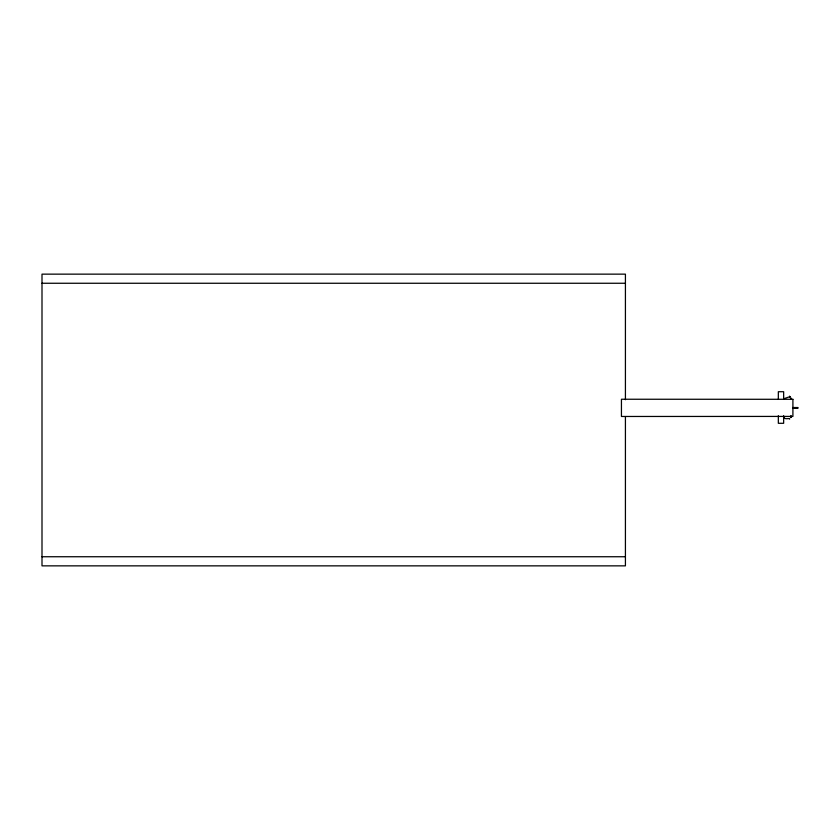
<?xml version="1.0" encoding="UTF-8"?>
<svg xmlns="http://www.w3.org/2000/svg" width="840" height="840" viewBox="0 0 840 840"><rect width="100%" height="100%" fill="white"/><g stroke="black" fill="none" stroke-linecap="round" stroke-linejoin="round"><path stroke-width="1.26" d="M789.653 419.066C791.259 417.554 783.437 420.221 783.636 417.06M783.552 417.459L783.751 416.64M791.27 398.244L790.734 398.601M790.734 416.997L791.312 416.567M790.776 398.465C791.564 399.294 790.398 398.695 791.312 398.601M791.165 416.199L791.018 416.997L790.881 416.199M790.734 416.787L790.776 416.199M790.734 416.346L791.27 416.199M783.762 398.758L789.841 396.69M42 283.258L625.422 283.258M792.677 407.536L798 407.536M792.677 408.251L798 408.251M42 556.742L625.422 556.742M790.776 398.244L791.312 398.822M790.776 416.64L791.312 416.997M783.647 399.294L783.647 391.713L778.333 391.713L778.333 399.294M783.647 415.716L783.647 423.297L778.333 423.297L778.333 415.716M625.422 399.714L625.422 274.144L42 274.144L42 565.856L625.422 565.856L625.422 416.724M792.908 399.294L621.442 399.242L621.442 416.472L792.908 416.419L792.908 399.294M789.663 396.322L789.873 397.142L789.663 396.322"/></g></svg>
